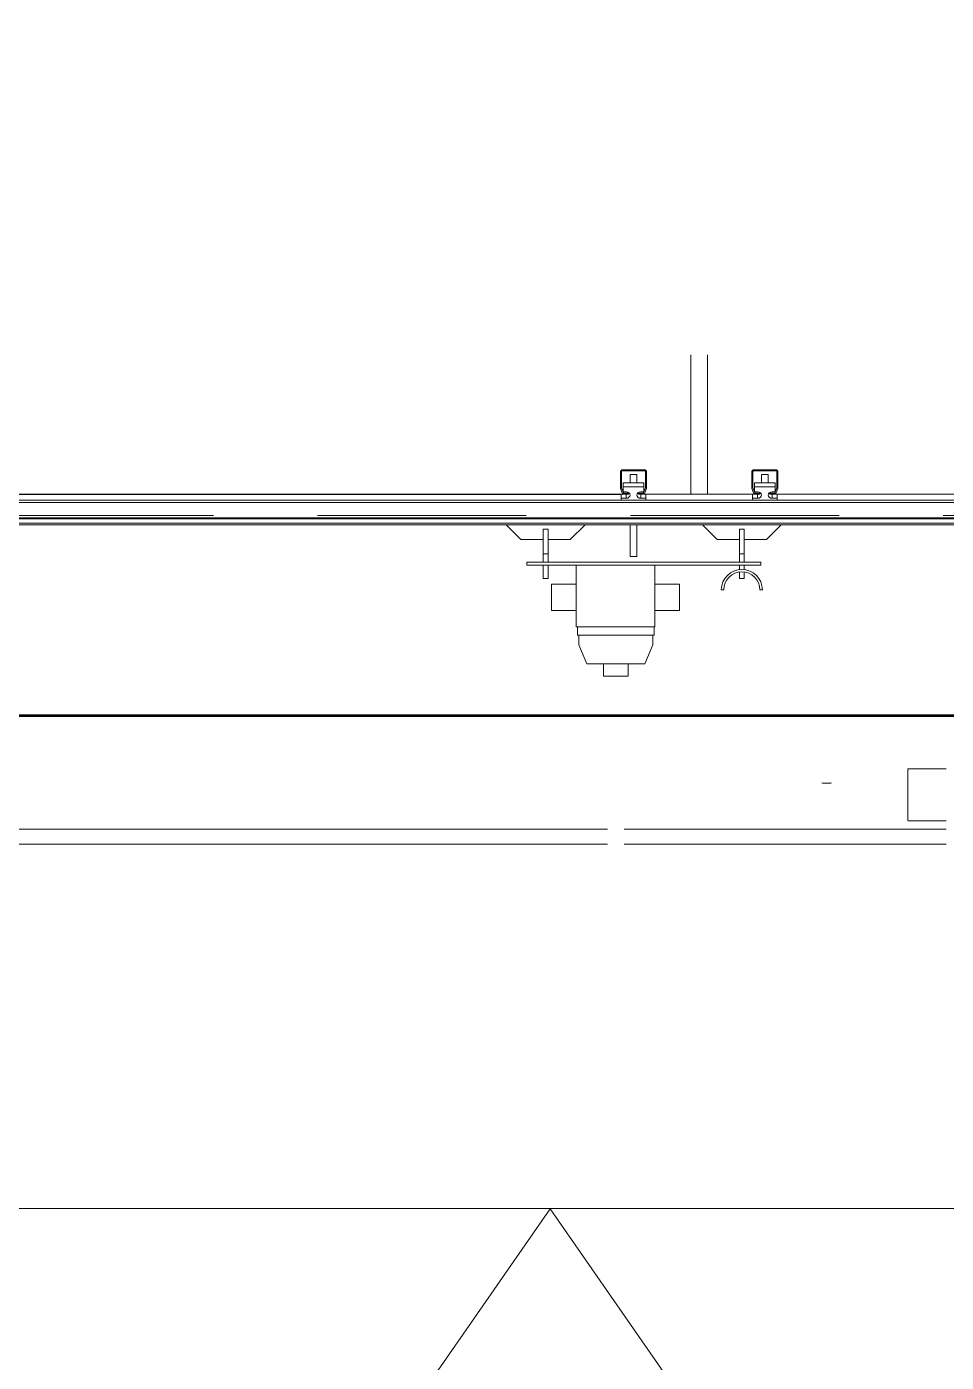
# Model space of a CAD drawing. Header units: millimetres. Extents: x -6419137 to 687965, y -598396 to 179722.
# Drawn here: x 600861 to 601981, y 86212 to 87839 of the extents above; entities that cross this region are included whole.
import ezdxf

# ---------------------------------------------------------------- set-up
doc = ezdxf.new("R2010")
doc.units = ezdxf.units.MM
doc.header["$MEASUREMENT"] = 0
doc.linetypes.add('штриховаяX2', pattern=[38.099999999999994, 25.4, -12.7])
for name, color, linetype, lineweight in [('!!! Konecranes', 252, 'Continuous', 0), ('!!!! Краны', 7, 'Continuous', 35), ('!Konecranes', 252, 'Continuous', 0), ('Арматура', 72, 'Continuous', 50)]:
    doc.layers.add(name, color=color, linetype=linetype, lineweight=lineweight)
doc.layers.add('Конструкции', color=7, linetype='Continuous', lineweight=5, true_color=0x0000e6)

# ---------------------------------------------------------------- blocks, each defined once
blk = doc.blocks.new('A$C011300CB')
at = {"layer": '!!! Konecranes', "color": 253, "linetype": 'Continuous', "lineweight": 25, "ltscale": 90.09009009009009}
blk.add_line((-1381.191572770098, 460.0229527124611), (-15.55432289930468, 460.0229527124611), dxfattribs=at)
at = {"layer": '!!!! Краны', "color": 253, "linetype": 'Continuous', "lineweight": 5, "ltscale": 90.09009009009009}
for p, q in [((69.4456771007026, 630.0229527124611), (69.4456771007026, 460.0229527124611)), ((89.4456771007026, 460.0229527124611), (89.4456771007026, 630.0229527124611)), ((-15.05432289934834, 468.2470964991953), (-15.05432289934834, 488.0229527124247)), ((-14.55432289934834, 488.5229527124247), (13.44567710065166, 488.5229527124247)), ((-13.55432289934834, 490.0229527124247), (12.44567710065166, 490.0229527124247)), ((13.94567710065166, 468.2470964991953), (13.94567710065166, 488.0229527124247)), ((144.9456771006007, 468.2470964996464), (144.9456771006007, 488.0229527128686)), ((145.4456771006007, 488.5229527128686), (173.4456771006007, 488.5229527128686)), ((146.4456771006007, 490.0229527128686), (172.4456771006007, 490.0229527128686)), ((173.9456771006007, 468.2470964996464), (173.9456771006007, 488.0229527128686)), ((-16.55432289934834, 468.2737185062433), (-16.55432289934834, 487.0229527124247)), ((11.94567710069532, 473.9391112964149), (-13.05432289930468, 473.9391112964222)), ((-13.05432289930468, 469.08842855486), (-13.05432289930468, 473.9391112964222)), ((-4.554322899290128, 484.2489450287103), (-4.554322899290128, 473.9391112964222)), ((3.445677100709872, 473.9391112964222), (3.445677100709872, 484.2489450287103)), ((11.94567710069532, 473.9391112964149), (11.94567710069532, 469.0884285548527)), ((15.44567710065166, 468.2737185062433), (15.44567710065166, 487.0229527124247)), ((143.4456771006007, 468.2737185066871), (143.4456771006007, 487.0229527128686)), ((171.9456771006444, 473.9391112967787), (146.9456771006444, 473.939111296786)), ((146.9456771006444, 469.0884285552165), (146.9456771006444, 473.939111296786)), ((155.4456771006589, 484.2489450289577), (155.4456771006589, 473.9391112967787)), ((155.4456771006444, 484.248945029045), (155.4456771006444, 473.9391112967787)), ((163.4456771006589, 473.9391112967787), (163.4456771006589, 484.2489450289577)), ((163.4456771006444, 473.9391112967787), (163.4456771006444, 484.248945029045)), ((171.9456771006444, 473.9391112967787), (171.9456771006444, 469.0884285552092)), ((175.4456771006007, 468.2737185066871), (175.4456771006007, 487.0229527128686)), ((-16.37340076170949, 467.2476580762595), (-14.46227830565476, 461.9968922824482)), ((-15.55432289930468, 460.0229527124102), (-15.55432289930468, 455.1722699708407)), ((-11.64320044330088, 460.0229527124102), (-15.55432289930468, 460.0229527124102)), ((-15.02416920974065, 468.0760864275362), (-12.75876613756554, 461.8519426407584)), ((-13.05432289930468, 463.1243605902855), (-13.05432289930468, 469.08842855486)), ((11.94567710069532, 469.0884285548527), (-13.05432289930468, 469.08842855486)), ((-9.55432289930468, 463.1243605902855), (-13.05432289930468, 463.1243605902855)), ((-13.05432289930468, 462.6639781698177), (-13.05432289930468, 463.1243605902855)), ((-12.28891982717323, 461.5229527124247), (-6.554322899348335, 461.5229527124247)), ((-11.64320044330088, 460.0229527124247), (-6.554322899348335, 460.0229527124247)), ((-9.55432289930468, 455.1722699708407), (-9.55432289930468, 460.0229527124102)), ((-6.554322899348335, 461.5229527124175), (-5.684017555162427, 461.5229527124175)), ((-6.554322899348335, 461.5229527124247), (-6.554322899348335, 460.0229527124247)), ((4.575356497756729, 461.5229527124175), (5.445677100651665, 461.5229527124175)), ((11.18027402846928, 461.5229527124247), (5.445677100651665, 461.5229527124247)), ((5.445677100651665, 461.5229527124247), (5.445677100651665, 460.0229527124247)), ((10.53455464459694, 460.0229527124247), (5.445677100651665, 460.0229527124247)), ((11.94567710069532, 463.1243605902855), (8.44567710069532, 463.1243605902782)), ((8.44567710069532, 455.1722699708334), (8.44567710069532, 460.0229527124029)), ((14.44567710069532, 460.0229527124029), (10.53455464459694, 460.0229527124029)), ((13.91552341104398, 468.0760864275362), (11.6501203388616, 461.8519426407584)), ((11.94567710069532, 469.0884285548527), (11.94567710069532, 463.1243605902855)), ((11.94567710069532, 462.6639781700578), (11.94567710069532, 463.1243605902855)), ((15.26475496300554, 467.2476580762595), (13.35363250695809, 461.9968922824482)), ((14.44567710069532, 455.1722699708334), (14.44567710069532, 460.0229527124029)), ((14.44567710069532, 460.0229527124611), (144.4456771006444, 460.0229527124611)), ((143.6265992382396, 467.2476580767106), (145.5377216942943, 461.9968922828921)), ((144.4456771006444, 460.0229527127667), (144.4456771006444, 455.1722699712045)), ((148.3567995566482, 460.0229527127667), (144.4456771006444, 460.0229527127667)), ((144.9758307902084, 468.07608642798), (147.2412338623835, 461.8519426412095)), ((146.9456771006444, 463.124360590642), (146.9456771006444, 469.0884285552165)), ((171.9456771006444, 469.0884285552092), (146.9456771006444, 469.0884285552165)), ((150.4456771006444, 463.124360590642), (146.9456771006444, 463.124360590642)), ((146.9456771006444, 462.6639781702615), (146.9456771006444, 463.124360590642)), ((147.7110801727758, 461.5229527128686), (153.4456771006007, 461.5229527128686)), ((148.3567995566482, 460.0229527128686), (153.4456771006007, 460.0229527128686)), ((150.4456771006444, 455.1722699712045), (150.4456771006444, 460.0229527127667)), ((153.4456771006007, 461.5229527127231), (154.3159824447139, 461.5229527127231)), ((153.4456771006007, 461.5229527128686), (153.4456771006007, 460.0229527128686)), ((164.5753564977786, 461.5229527127231), (165.4456771006007, 461.5229527127231)), ((171.1802740284184, 461.5229527128686), (165.4456771006007, 461.5229527128686)), ((165.4456771006007, 461.5229527128686), (165.4456771006007, 460.0229527128686)), ((170.534554644546, 460.0229527128686), (165.4456771006007, 460.0229527128686)), ((171.9456771006444, 463.124360590642), (168.4456771006444, 463.1243605906348)), ((168.4456771006444, 455.1722699711972), (168.4456771006444, 460.0229527127594)), ((174.4456771006444, 460.0229527127594), (170.534554644546, 460.0229527127594)), ((173.915523410993, 468.07608642798), (171.6501203388107, 461.8519426412095)), ((171.9456771006444, 469.0884285552092), (171.9456771006444, 463.124360590642)), ((171.9456771006444, 462.6639781705017), (171.9456771006444, 463.124360590642)), ((175.2647549629546, 467.2476580767106), (173.3536325069072, 461.9968922828921)), ((174.4456771006444, 455.1722699711972), (174.4456771006444, 460.0229527127594)), ((174.4456771006444, 460.0229527124611), (423.4456771007244, 460.0229527124611)), ((-1376.191572770098, 450.0229527124611), (418.4456771007244, 450.0229527124611)), ((-1376.191084488848, 453.0229527124611), (418.4461653819744, 453.0229527124611)), ((-15.55432289930468, 453.0229527124611), (-15.55432289930468, 455.1722699708407)), ((-15.55432289930468, 455.1722699708407), (-9.55432289930468, 455.1722699708407)), ((8.44567710069532, 455.1722699708334), (14.44567710069532, 455.1722699708334)), ((14.44567710069532, 453.0229527124611), (14.44567710069532, 455.1722699708334)), ((144.4456771006444, 453.0229527124611), (144.4456771006444, 455.1722699712045)), ((144.4456771006444, 455.1722699712045), (150.4456771006444, 455.1722699712045)), ((168.4456771006444, 455.1722699711972), (174.4456771006444, 455.1722699711972)), ((174.4456771006444, 453.0229527124611), (174.4456771006444, 455.1722699711972)), ((-1376.191572770098, 431.2737185062724), (418.4456771007244, 431.2737185062724)), ((-1376.191572770098, 430.2476580762959), (418.4456771007244, 430.2476580762959)), ((-1376.191572770098, 424.9968922824846), (418.4456771007244, 424.9968922824846)), ((-1376.191572770098, 423.0229527124611), (418.4456771007244, 423.0229527124611)), ((-155.5543228992756, 423.0229527124611), (-137.5543228992756, 405.0229527124611)), ((-77.55432289927558, 405.0229527124611), (-59.55432289927558, 423.0229527124611)), ((-4.55432289930468, 423.0229527124611), (-4.554322899290128, 384.2489450286957)), ((3.445677100709872, 384.2489450286957), (3.44567710069532, 423.0229527124611)), ((83.44567710072442, 423.0229527124611), (101.4456771007244, 405.0229527124611)), ((161.4456771007244, 405.0229527124611), (179.4456771007171, 423.0229527124611)), ((-110.5543228992756, 387.5229527124611), (-110.5543228992756, 417.4186045702154)), ((-110.5543228992756, 417.4186045702154), (-104.5543228992756, 417.4186045702154)), ((-104.5543228992756, 417.4186045702154), (-104.5543228992756, 387.5229527124611)), ((128.4456771007244, 387.5229527124611), (128.4456771007244, 417.4186045702154)), ((128.4456771007244, 417.4186045702154), (134.4456771007244, 417.4186045702154)), ((134.4456771007244, 387.5229527124611), (134.4456771007244, 417.4186045702154)), ((-137.5543228992756, 405.0229527124611), (-110.5543228992756, 405.0229527124611)), ((-104.5543228992756, 405.0229527124611), (-77.55432289927558, 405.0229527124611)), ((101.4456771007244, 405.0229527124611), (128.4456771007244, 405.0229527124611)), ((134.4456771007244, 405.0229527124611), (161.4456771007244, 405.0229527124611)), ((-130.5543228992756, 377.5229527124611), (154.4456771007244, 377.5229527124611)), ((-130.5543228992756, 377.5229527124611), (-130.5543228992756, 373.5229527124611)), ((-110.5543228992756, 377.5229527124611), (-110.5543228992756, 387.5229527124611)), ((-110.5543228992756, 387.5229527124611), (-104.5543228992756, 387.5229527124611)), ((-104.5543228992756, 387.5229527124611), (-104.5543228992756, 377.5229527124611)), ((134.4456771007244, 387.5229527124611), (128.4456771007244, 387.5229527124611)), ((128.4456771007244, 377.5229527124611), (128.4456771007244, 387.5229527124611)), ((134.4456771007244, 377.5229527124611), (134.4456771007244, 387.5229527124611)), ((154.4456771007244, 377.5229527124611), (154.4456771007244, 373.5229527124611)), ((154.4456771007244, 373.5229527124611), (-130.5543228992756, 373.5229527124611)), ((-110.5543228992756, 357.5229527124611), (-110.5543228992756, 373.5229527124611)), ((-104.5543228992756, 373.5229527124611), (-104.5543228992756, 357.5229527124611)), ((-70.55432289927558, 373.5229527124611), (-70.55432289927558, 298.5229527124611)), ((25.44567710072442, 373.5229527124611), (25.44567710072442, 298.5229527124611)), ((128.4456771007244, 368.3423000044422), (128.4456771007244, 373.5229527124611)), ((128.4456771007244, 357.5229527124611), (128.4456771007244, 365.0444998658568)), ((134.4456771007244, 368.3423000044422), (134.4456771007244, 373.5229527124611)), ((134.4456771007244, 357.5229527124611), (134.4456771007244, 365.0652631235716)), ((-110.5543228992756, 357.5229527124611), (-104.5543228992756, 357.5229527124611)), ((-70.55432289927558, 350.5229527124611), (-100.5543228992756, 350.5229527124611)), ((55.44567710072442, 350.5229527124611), (25.44567710072442, 350.5229527124611)), ((106.4456771007244, 343.5229527124611), (109.4456771007244, 343.5229527124611)), ((134.4456771007244, 357.5229527124611), (128.4456771007244, 357.5229527124611)), ((153.4456771007244, 343.5229527124611), (156.4456771007244, 343.5229527124611)), ((-100.5543228992756, 318.5229527124611), (-70.55432289927558, 318.5229527124611)), ((25.44567710072442, 318.5229527124611), (55.44567710072442, 318.5229527124611)), ((-70.55432289927558, 298.5229527124611), (25.44567710072442, 298.5229527124611)), ((-68.80681435282168, 288.5229527124611), (-68.80432289927558, 298.5229527124611)), ((24.69567710072442, 298.5229527124611), (24.69567710072442, 288.5229527124611)), ((-68.80681435282168, 288.5229527124611), (24.69567710072442, 288.5229527124611)), ((-67.30432289927558, 288.5229527124611), (-67.30432289927558, 276.5229527124611)), ((-67.30432289927558, 276.5229527124611), (-57.30432289927558, 253.5229527124611)), ((13.19567710072442, 253.5229527124611), (23.19567710072442, 276.5229527124611)), ((23.19567710072442, 276.5229527124611), (23.19567710072442, 288.5229527124611)), ((-57.30432289927558, 253.5229527124611), (13.19567710072442, 253.5229527124611)), ((-37.05432289927558, 253.5229527124611), (-37.05432289927558, 238.5229527124611)), ((-7.054322899275576, 238.5229527124611), (-7.054322899275576, 253.5229527124611)), ((380.4356673350994, 125.5229527112606), (333.4256771007276, 125.5229527112606)), ((-1740.191572770098, 52.02295271246112), (-32.03820961802558, 52.02295271246112)), ((-12.07043618052558, 52.02295271246112), (380.4356673350994, 52.02295271246112)), ((333.4256771007276, 62.52295271126059), (380.4356673350994, 62.52295271126059)), ((-32.03820961802558, 34.02295271246112), (-1740.191572770098, 34.02295271246112)), ((380.4356673350994, 34.02295271246112), (-12.07043618052558, 34.02295271246112))]:
    blk.add_line(p, q, dxfattribs=at)
for points in [[(-4.539243376799277, 484.2489450287103), (3.445677100709872, 484.2489450287103), (3.430556973071361, 484.2489450287103)], [(155.4607566230334, 484.2489450290377), (163.4456771006371, 484.2489450290377), (163.4305569730204, 484.2489450290377)], [(3.430597578138986, 384.2489450286957), (-4.554322899311956, 384.2489450286957), (-4.539202771651617, 384.2489450286957)], [(-100.5543228992756, 318.5714199610811), (-100.5543228992756, 350.5229527124611), (-100.5543228992756, 350.4744854638484)], [(55.44567710072442, 350.4744854638484), (55.44567710072442, 350.5229527124611), (55.44567710072442, 318.5714199610811)], [(-7.178652353206417, 238.5229527124611), (-7.054322899275576, 238.5229527124611), (-36.92999344534473, 238.5229527124611)], [(333.4256771007276, 62.55785242115235), (333.4256771007276, 125.5229527112606), (333.4256771007276, 125.4879853593739)]]:
    blk.add_lwpolyline(points, dxfattribs=at)
at = {"layer": '!!!! Краны', "color": 253, "linetype": 'штриховаяX2', "lineweight": 5, "ltscale": 10}
blk.add_lwpolyline([(4062.808427229902, 434.0229527124611), (4087.808427229902, 434.0229527124611), (4087.808427229902, 34.02295271246112), (-2265.191572770127, 34.02295271246112), (-2290.191572770098, 34.02295271246112), (-2290.191572770098, 434.0229527124611)], close=True, dxfattribs=at)
at = {"layer": '!!!! Краны', "color": 253, "linetype": 'Continuous', "lineweight": 5, "ltscale": 90.09009009009009}
for centre, radius, start, end in [((-13.55432289934834, 487.0229527124247), 3, 90, 180), ((-14.55432289934834, 488.0229527124247), 0.5, 90, 180), ((12.44567710065166, 487.0229527124247), 3, 0, 90), ((13.44567710065166, 488.0229527124247), 0.5, 0, 90), ((146.4456771006007, 487.0229527128686), 3, 90, 180), ((145.4456771006007, 488.0229527128686), 0.5, 90, 180), ((172.4456771006007, 487.0229527128686), 3, 0, 90), ((173.4456771006007, 488.0229527128686), 0.5, 0, 90), ((-13.55432289934834, 468.2737185062433), 3, 180, 200.0000000000137), ((-14.55432289934834, 468.2470964991953), 0.5, 180, 200.0000000000137), ((-11.64320044330088, 463.0229527124247), 3, 200.0000000000137, 270), ((-12.28891982717323, 462.0229527124247), 0.5, 200.0000000000137, 270), ((10.53455464459694, 463.0229527124247), 3, 270, 339.9999999999862), ((11.18027402846928, 462.0229527124247), 0.5, 270, 339.9999999999862), ((13.44567710065166, 468.2470964991953), 0.5000000000000095, 339.9999999999862, 0), ((12.44567710065166, 468.2737185062433), 3, 339.9999999999862, 0), ((146.4456771006007, 468.2737185066871), 3, 180, 200.0000000000137), ((145.4456771006007, 468.2470964996464), 0.5, 180, 200.0000000000137), ((148.3567995566482, 463.0229527128686), 3, 200.0000000000137, 270), ((147.7110801727758, 462.0229527128686), 0.5, 200.0000000000137, 270), ((170.534554644546, 463.0229527128686), 3, 270, 339.9999999999862), ((171.1802740284184, 462.0229527128686), 0.5, 270, 339.9999999999862), ((173.4456771006007, 468.2470964996464), 0.5000000000002232, 339.9999999999862, 0), ((172.4456771006007, 468.2737185066871), 3, 339.9999999999862, 0), ((131.4456771007244, 343.5229527124611), 24.99999999999955, 0, 180), ((131.4456771007244, 343.5229527124611), 22, 0, 180)]:
    blk.add_arc(centre, radius, start, end, dxfattribs=at)
at = {"layer": '!!!! Краны', "color": 253, "linetype": 'Continuous', "lineweight": 5, "ltscale": 90.09009009009009, "extrusion": (0, 0, -1)}
for centre, major_axis, ratio, start_param, end_param in [((-9.554322899304651, 459.1483152805667), (4.999999999999972, -1.70530256582424e-13), 0.7952090619441197, 4.712388980384657, 7.85398163397445), ((-9.55432289930468, 463.9989980221289), (-4.999999999998525, 7.405493735947397e-12), 0.795209061943954, 3.801067544946727, 4.066964301086238), ((8.44567710069532, 459.1483152805595), (-5, -6.821210263296963e-13), 0.7952090619441151, 4.712388980384798, 7.853981633974591), ((8.44567710069532, 463.9989980221217), (-5.000000000001024, 3.412021516373591e-12), 0.7952090619439397, -0.9253716474733814, -0.6594748913592996), ((150.4456771006444, 459.1483152809233), (5, -4.547473508864641e-13), 0.795209061944297, 4.712388980384618, 7.85398163397441), ((150.4456771006444, 463.9989980224855), (5.00000000000863, 3.960640234224598e-11), 0.7952090619442918, 0.6594748913665724, 0.9253716475053309), ((168.4456771006444, 459.148315280916), (-5, -6.821210263296963e-13), 0.7952090619444789, 4.712388980384798, 7.853981633974591), ((168.4456771006444, 463.9989980224782), (4.999999999999136, 3.235496055456933e-12), 0.7952090619444067, 2.216221006117981, 2.482117762232781)]:
    blk.add_ellipse(centre, major_axis=major_axis, ratio=ratio, start_param=start_param, end_param=end_param, dxfattribs=at)
at = {"layer": '!!!! Краны', "color": 253, "linetype": 'Continuous', "lineweight": 5, "ltscale": 90.09009009009009, "extrusion": (0, 0, -0.9999999999999998)}
blk.add_ellipse((234.7984312566959, 108.4640904592815), major_axis=(6.00000402998363, 9.775005406918103e-06), ratio=0.06975795645531443, start_param=0.02974815107525641, end_param=3.17134080466505, dxfattribs=at)

msp = doc.modelspace()

# ---------------------------------------------------------------- linework, layer by layer
at = {"layer": 'Арматура', "color": 20, "lineweight": 53}
msp.add_lwpolyline([(610113.7988419828, 86999.53774194735), (596897.7149564775, 86999.53774194735)], dxfattribs=at)
at = {"layer": 'Конструкции', "color": 5}
for points in [[(606698.1326384292, 86999.53774194737), (606698.1326384292, 86999.53774194737), (604698.1326384293, 86999.53774194737), (604698.1326384293, 89429.18515725667), (604298.1326384293, 89429.18515725667), (604298.1326384293, 86999.53774194737), (598698.1326384293, 86999.53774194737), (598698.1326384293, 87838.81850878434), (598298.1326384293, 87838.81850878434), (598298.1326384293, 81929.1851572567), (598698.1326384293, 81929.1851572567), (598698.1326384293, 86399.53774194737)], [(598698.1326384293, 86399.53774194737), (604298.1326384293, 86399.53774194737), (604298.1326384293, 82079.18515725667), (604698.1326384293, 82079.18515725667), (604698.1326384293, 86399.53774194737), (606698.1326384292, 86399.53774194737), (606698.1326384292, 81929.18515725667), (607098.1326384292, 81929.18515725667), (607098.1326384292, 86799.53774194737), (607098.1326384292, 86799.53774194737)]]:
    msp.add_lwpolyline(points, dxfattribs=at)
at = {"layer": 'Конструкции', "color": 74, "true_color": 0x57ad00}
msp.add_lwpolyline([(598498.5465484322, 82078.51153539459), (601498.5465484322, 86399.18515725667), (604498.1326384293, 82079.78118766093)], dxfattribs=at)

# ---------------------------------------------------------------- block references
at = {"layer": '!Konecranes'}
msp.add_blockref('A$C011300CB', (601600.5577371487, 86809.5147892349), dxfattribs=at)

doc.saveas('drawing.dxf')
